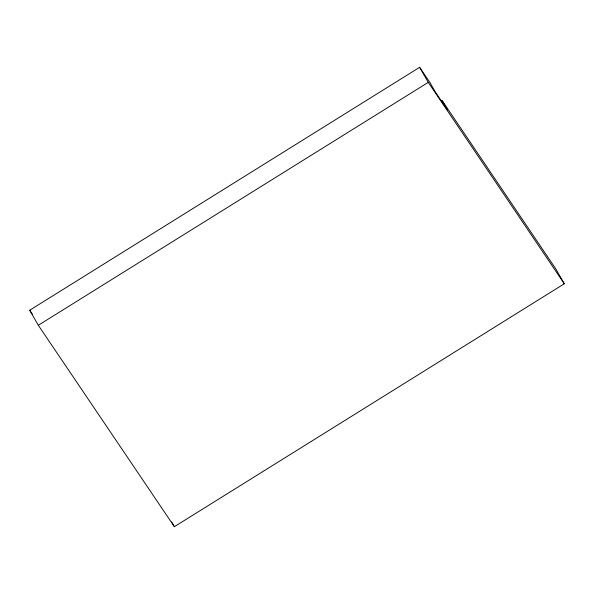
<?xml version="1.0" encoding="UTF-8"?>
<svg xmlns="http://www.w3.org/2000/svg" width="594" height="594" viewBox="0 0 594 594"><rect width="100%" height="100%" fill="white"/><g stroke="black" fill="none" stroke-linecap="round" stroke-linejoin="round"><path stroke-width="0.89" d="M29.7 310.231L419.631 67.315L429.959 82.596L435.343 92.003L447.49 109.987L442.107 100.579L555.687 268.718L564.3 283.769L174.369 526.685L38.313 325.282L29.7 310.231L32.299 314.078M38.313 325.282L428.252 82.358L419.631 67.315M428.252 82.358L564.3 283.769M171.644 521.94L174.369 526.685"/></g></svg>
